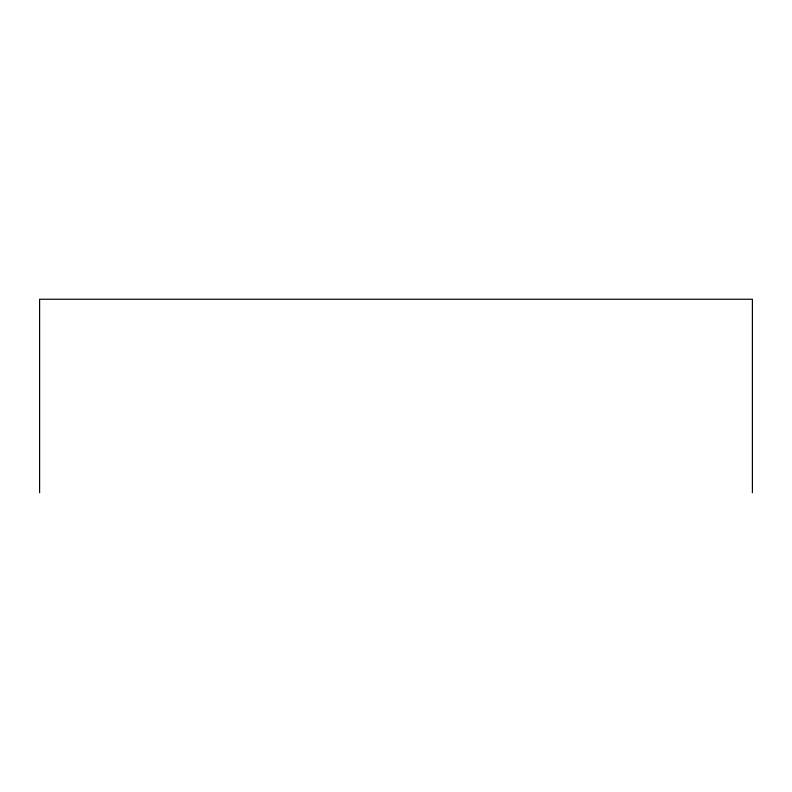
<?xml version="1.0" encoding="UTF-8"?>
<svg xmlns="http://www.w3.org/2000/svg" width="792" height="792" viewBox="0 0 792 792"><rect width="100%" height="100%" fill="white"/><g stroke="black" fill="none" stroke-linecap="round" stroke-linejoin="round"><path stroke-width="1.19" d="M752.4 492.753L752.4 299.247L39.6 299.247L39.6 492.753"/></g></svg>
